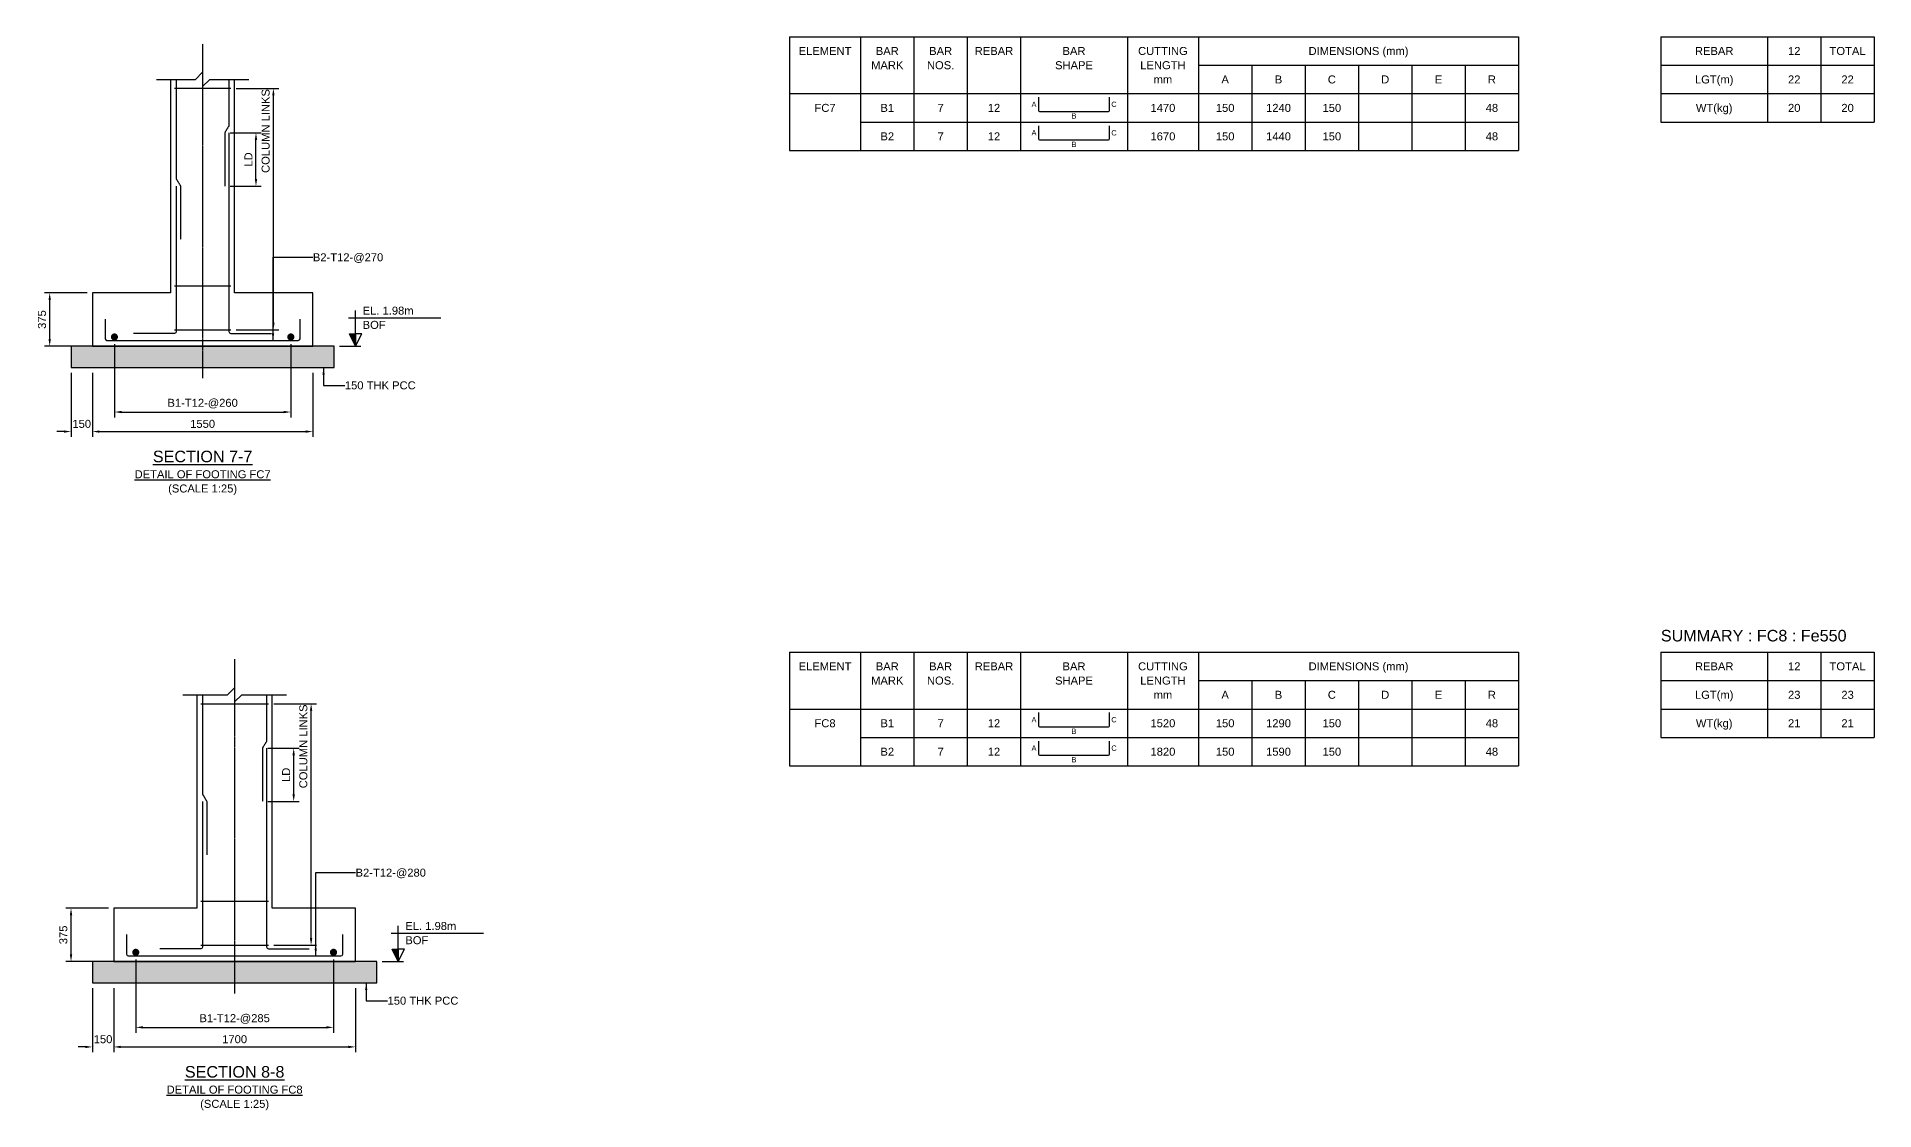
# Model space of a CAD drawing. Header units: inches. Extents: x -816171 to 9366335, y -450961 to 689132.
# Drawn here: x 5646450 to 5698114, y 229734 to 259914 of the extents above; entities that cross this region are included whole.
import ezdxf
from ezdxf.enums import TextEntityAlignment as Align

# ---------------------------------------------------------------- set-up
doc = ezdxf.new("R2010")
doc.units = ezdxf.units.IN
doc.header["$MEASUREMENT"] = 0
doc.linetypes.add('Cline', pattern=[1, 0.625, -0.125, 0.125, -0.125])
doc.linetypes.add('DASHED', pattern=[0.75, 0.5, -0.25])
for name, color, linetype in [('Center Line', 1, 'Continuous'), ('Concrete Line', 2, 'Continuous'), ('Dim', 31, 'Continuous'), ('Labels', 4, 'Continuous'), ('PCC', 5, 'Continuous'), ('Reinforcement', 130, 'Continuous'), ('Schedule Header', 4, 'Continuous'), ('Schedule Line', 60, 'Continuous'), ('Section Mark', 5, 'Continuous'), ('Solid', 25, 'Continuous'), ('Text', 31, 'Continuous')]:
    doc.layers.add(name, color=color, linetype=linetype)
doc.styles.add('SC-BBS1', font='SansSerif')
doc.styles.add('SC-FTG1', font='sanss___.ttf')
doc.styles.add('SC-FTG2', font='SansSerif')
doc.dimstyles.new('RccFooting', dxfattribs={"dimtxt": 225, "dimasz": 200, "dimexe": 150, "dimexo": 150, "dimgap": 100, "dimtad": 1, "dimtoh": 1, "dimdec": 4, "dimlfac": 0.25, "dimzin": 0, "dimdsep": 46, "dimtxsty": 'SC-FTG2', "dimcen": 0.09, "dimclrd": 8, "dimclre": 8, "dimclrt": 31, "dimadec": 0, "dimazin": 0, "dimtfac": 1, "dimtdec": 0, "dimtix": 1, "dimtofl": 0, "dimtmove": 0, "dimatfit": 3, "dimfxl": 1, "dimtolj": 1, "dimtzin": 0, "dimarcsym": 0})

# ---------------------------------------------------------------- blocks, each defined once
blk = doc.blocks.new('*D2410')
at = {"layer": 'DEFPOINTS', "color": 0, "transparency": 16777216}
for p in [(5647414, 250614), (5648014, 250614), (5648014, 248814)]:
    blk.add_point(p, dxfattribs=at)
at = {"layer": 'Dim', "color": 8, "lineweight": -2, "transparency": 16777216}
for p, q in [((5647414, 250464), (5647414, 248664)), ((5648014, 250464), (5648014, 248664)), ((5647214, 248814), (5647014, 248814)), ((5648214, 248814), (5648414, 248814))]:
    blk.add_line(p, q, dxfattribs=at)
at = {"layer": 'Dim', "color": 8, "transparency": 16777216}
for points in [[(5647214, 248847), (5647214, 248781), (5647414, 248814)], [(5648214, 248847), (5648214, 248781), (5648014, 248814)]]:
    blk.add_solid(points, dxfattribs=at)
at = {"layer": 'Dim', "color": 31, "transparency": 16777216, "insert": (5647714, 249030), "char_height": 225, "attachment_point": 5, "style": 'SC-FTG2'}
blk.add_mtext('\\A1;150', dxfattribs=at)
blk = doc.blocks.new('*D2411')
at = {"layer": 'DEFPOINTS', "color": 0, "transparency": 16777216}
for p in [(5648014, 250614), (5654214, 250614), (5654214, 248814)]:
    blk.add_point(p, dxfattribs=at)
at = {"layer": 'Dim', "color": 8, "lineweight": -2, "transparency": 16777216}
for p, q in [((5648014, 250464), (5648014, 248664)), ((5654214, 250464), (5654214, 248664)), ((5648214, 248814), (5654014, 248814))]:
    blk.add_line(p, q, dxfattribs=at)
at = {"layer": 'Dim', "color": 8, "transparency": 16777216}
for points in [[(5648214, 248847), (5648214, 248781), (5648014, 248814)], [(5654014, 248847), (5654014, 248781), (5654214, 248814)]]:
    blk.add_solid(points, dxfattribs=at)
at = {"layer": 'Dim', "color": 31, "transparency": 16777216, "insert": (5651114, 249030), "char_height": 225, "attachment_point": 5, "style": 'SC-FTG2'}
blk.add_mtext('\\A1;1550', dxfattribs=at)
blk = doc.blocks.new('*D2412')
at = {"layer": 'DEFPOINTS', "color": 0, "transparency": 16777216}
for p in [(5646814, 252714), (5648014, 252714), (5648014, 251214)]:
    blk.add_point(p, dxfattribs=at)
at = {"layer": 'Dim', "color": 8, "lineweight": -2, "transparency": 16777216}
for p, q in [((5647864, 252714), (5646664, 252714)), ((5646814, 251414), (5646814, 252514)), ((5647864, 251214), (5646664, 251214))]:
    blk.add_line(p, q, dxfattribs=at)
at = {"layer": 'Dim', "color": 8, "transparency": 16777216}
for points in [[(5646780, 252514), (5646847, 252514), (5646814, 252714)], [(5646780, 251414), (5646847, 251414), (5646814, 251214)]]:
    blk.add_solid(points, dxfattribs=at)
at = {"layer": 'Dim', "color": 31, "transparency": 16777216, "insert": (5646598, 251964), "char_height": 225, "attachment_point": 5, "rotation": 90, "style": 'SC-FTG2'}
blk.add_mtext('\\A1;375', dxfattribs=at)
blk = doc.blocks.new('*D2413')
at = {"layer": 'DEFPOINTS', "color": 0, "transparency": 16777216}
for p in [(5648634, 251424), (5653594, 251424), (5653594, 249364)]:
    blk.add_point(p, dxfattribs=at)
at = {"layer": 'Dim', "color": 8, "lineweight": -2, "transparency": 16777216}
for p, q in [((5648634, 251274), (5648634, 249214)), ((5653594, 251274), (5653594, 249214)), ((5648834, 249364), (5653394, 249364))]:
    blk.add_line(p, q, dxfattribs=at)
at = {"layer": 'Dim', "color": 8, "transparency": 16777216}
for points in [[(5648834, 249397), (5648834, 249331), (5648634, 249364)], [(5653394, 249397), (5653394, 249331), (5653594, 249364)]]:
    blk.add_solid(points, dxfattribs=at)
at = {"layer": 'Dim', "color": 31, "transparency": 16777216, "insert": (5651114, 249600), "char_height": 225, "attachment_point": 5, "style": 'SC-FTG2'}
blk.add_mtext('\\A1;B1-T12-@260', dxfattribs=at)
blk = doc.blocks.new('*D2414')
at = {"layer": 'DEFPOINTS', "color": 0, "transparency": 16777216}
for p in [(5651734, 257214), (5652614, 257214), (5651734, 255714)]:
    blk.add_point(p, dxfattribs=at)
at = {"layer": 'Dim', "color": 8, "lineweight": -2, "transparency": 16777216}
for p, q in [((5651884, 257214), (5652764, 257214)), ((5652614, 255914), (5652614, 257014)), ((5651884, 255714), (5652764, 255714))]:
    blk.add_line(p, q, dxfattribs=at)
at = {"layer": 'Dim', "color": 8, "transparency": 16777216}
for points in [[(5652580, 257014), (5652647, 257014), (5652614, 257214)], [(5652580, 255914), (5652647, 255914), (5652614, 255714)]]:
    blk.add_solid(points, dxfattribs=at)
at = {"layer": 'Dim', "color": 31, "transparency": 16777216, "insert": (5652401, 256464), "char_height": 225, "attachment_point": 5, "rotation": 90, "style": 'SC-FTG2'}
blk.add_mtext('\\A1;LD', dxfattribs=at)
blk = doc.blocks.new('*D2415')
at = {"layer": 'DEFPOINTS', "color": 0, "transparency": 16777216}
for p in [(5651904, 258464), (5653104, 258464), (5651904, 251674)]:
    blk.add_point(p, dxfattribs=at)
at = {"layer": 'Dim', "color": 8, "lineweight": -2, "transparency": 16777216}
for p, q in [((5652054, 258464), (5653254, 258464)), ((5653104, 251874), (5653104, 258264)), ((5652054, 251674), (5653254, 251674))]:
    blk.add_line(p, q, dxfattribs=at)
at = {"layer": 'Dim', "color": 8, "transparency": 16777216}
for points in [[(5653070, 258264), (5653137, 258264), (5653104, 258464)], [(5653070, 251874), (5653137, 251874), (5653104, 251674)]]:
    blk.add_solid(points, dxfattribs=at)
at = {"layer": 'Dim', "color": 31, "transparency": 16777216, "insert": (5652886, 257264), "char_height": 225, "attachment_point": 5, "rotation": 90, "style": 'SC-FTG2'}
blk.add_mtext('\\A1;COLUMN LINKS', dxfattribs=at)
blk = doc.blocks.new('*D2420')
at = {"layer": 'DEFPOINTS', "color": 0, "transparency": 16777216}
for p in [(5648014, 233314), (5648614, 233314), (5648614, 231514)]:
    blk.add_point(p, dxfattribs=at)
at = {"layer": 'Dim', "color": 8, "lineweight": -2, "transparency": 16777216}
for p, q in [((5648014, 233164), (5648014, 231364)), ((5648614, 233164), (5648614, 231364)), ((5647814, 231514), (5647614, 231514)), ((5648814, 231514), (5649014, 231514))]:
    blk.add_line(p, q, dxfattribs=at)
at = {"layer": 'Dim', "color": 8, "transparency": 16777216}
for points in [[(5647814, 231547), (5647814, 231481), (5648014, 231514)], [(5648814, 231547), (5648814, 231481), (5648614, 231514)]]:
    blk.add_solid(points, dxfattribs=at)
at = {"layer": 'Dim', "color": 31, "transparency": 16777216, "insert": (5648314, 231730), "char_height": 225, "attachment_point": 5, "style": 'SC-FTG2'}
blk.add_mtext('\\A1;150', dxfattribs=at)
blk = doc.blocks.new('*D2421')
at = {"layer": 'DEFPOINTS', "color": 0, "transparency": 16777216}
for p in [(5648614, 233314), (5655414, 233314), (5655414, 231514)]:
    blk.add_point(p, dxfattribs=at)
at = {"layer": 'Dim', "color": 8, "lineweight": -2, "transparency": 16777216}
for p, q in [((5648614, 233164), (5648614, 231364)), ((5655414, 233164), (5655414, 231364)), ((5648814, 231514), (5655214, 231514))]:
    blk.add_line(p, q, dxfattribs=at)
at = {"layer": 'Dim', "color": 8, "transparency": 16777216}
for points in [[(5648814, 231547), (5648814, 231481), (5648614, 231514)], [(5655214, 231547), (5655214, 231481), (5655414, 231514)]]:
    blk.add_solid(points, dxfattribs=at)
at = {"layer": 'Dim', "color": 31, "transparency": 16777216, "insert": (5652014, 231730), "char_height": 225, "attachment_point": 5, "style": 'SC-FTG2'}
blk.add_mtext('\\A1;1700', dxfattribs=at)
blk = doc.blocks.new('*D2422')
at = {"layer": 'DEFPOINTS', "color": 0, "transparency": 16777216}
for p in [(5647414, 235414), (5648614, 235414), (5648614, 233914)]:
    blk.add_point(p, dxfattribs=at)
at = {"layer": 'Dim', "color": 8, "lineweight": -2, "transparency": 16777216}
for p, q in [((5648464, 235414), (5647264, 235414)), ((5647414, 234114), (5647414, 235214)), ((5648464, 233914), (5647264, 233914))]:
    blk.add_line(p, q, dxfattribs=at)
at = {"layer": 'Dim', "color": 8, "transparency": 16777216}
for points in [[(5647380, 235214), (5647447, 235214), (5647414, 235414)], [(5647380, 234114), (5647447, 234114), (5647414, 233914)]]:
    blk.add_solid(points, dxfattribs=at)
at = {"layer": 'Dim', "color": 31, "transparency": 16777216, "insert": (5647198, 234664), "char_height": 225, "attachment_point": 5, "rotation": 90, "style": 'SC-FTG2'}
blk.add_mtext('\\A1;375', dxfattribs=at)
blk = doc.blocks.new('*D2423')
at = {"layer": 'DEFPOINTS', "color": 0, "transparency": 16777216}
for p in [(5649234, 234124), (5654794, 234124), (5654794, 232064)]:
    blk.add_point(p, dxfattribs=at)
at = {"layer": 'Dim', "color": 8, "lineweight": -2, "transparency": 16777216}
for p, q in [((5649234, 233974), (5649234, 231914)), ((5654794, 233974), (5654794, 231914)), ((5649434, 232064), (5654594, 232064))]:
    blk.add_line(p, q, dxfattribs=at)
at = {"layer": 'Dim', "color": 8, "transparency": 16777216}
for points in [[(5649434, 232097), (5649434, 232031), (5649234, 232064)], [(5654594, 232097), (5654594, 232031), (5654794, 232064)]]:
    blk.add_solid(points, dxfattribs=at)
at = {"layer": 'Dim', "color": 31, "transparency": 16777216, "insert": (5652014, 232300), "char_height": 225, "attachment_point": 5, "style": 'SC-FTG2'}
blk.add_mtext('\\A1;B1-T12-@285', dxfattribs=at)
blk = doc.blocks.new('*D2424')
at = {"layer": 'DEFPOINTS', "color": 0, "transparency": 16777216}
for p in [(5652794, 239914), (5653674, 239914), (5652794, 238414)]:
    blk.add_point(p, dxfattribs=at)
at = {"layer": 'Dim', "color": 8, "lineweight": -2, "transparency": 16777216}
for p, q in [((5652944, 239914), (5653824, 239914)), ((5653674, 238614), (5653674, 239714)), ((5652944, 238414), (5653824, 238414))]:
    blk.add_line(p, q, dxfattribs=at)
at = {"layer": 'Dim', "color": 8, "transparency": 16777216}
for points in [[(5653640, 239714), (5653707, 239714), (5653674, 239914)], [(5653640, 238614), (5653707, 238614), (5653674, 238414)]]:
    blk.add_solid(points, dxfattribs=at)
at = {"layer": 'Dim', "color": 31, "transparency": 16777216, "insert": (5653461, 239164), "char_height": 225, "attachment_point": 5, "rotation": 90, "style": 'SC-FTG2'}
blk.add_mtext('\\A1;LD', dxfattribs=at)
blk = doc.blocks.new('*D2425')
at = {"layer": 'DEFPOINTS', "color": 0, "transparency": 16777216}
for p in [(5652964, 241164), (5654164, 241164), (5652964, 234374)]:
    blk.add_point(p, dxfattribs=at)
at = {"layer": 'Dim', "color": 8, "lineweight": -2, "transparency": 16777216}
for p, q in [((5653114, 241164), (5654314, 241164)), ((5654164, 234574), (5654164, 240964)), ((5653114, 234374), (5654314, 234374))]:
    blk.add_line(p, q, dxfattribs=at)
at = {"layer": 'Dim', "color": 8, "transparency": 16777216}
for points in [[(5654130, 240964), (5654197, 240964), (5654164, 241164)], [(5654130, 234574), (5654197, 234574), (5654164, 234374)]]:
    blk.add_solid(points, dxfattribs=at)
at = {"layer": 'Dim', "color": 31, "transparency": 16777216, "insert": (5653946, 239964), "char_height": 225, "attachment_point": 5, "rotation": 90, "style": 'SC-FTG2'}
blk.add_mtext('\\A1;COLUMN LINKS', dxfattribs=at)

msp = doc.modelspace()

# ---------------------------------------------------------------- hatches: boundary and pattern name
at = {"layer": 'Solid'}
for points in [[(5647413.62815, 250614.1347), (5654813.62815, 250614.1347), (5654813.62815, 251214.1347), (5647413.62815, 251214.1347)], [(5655413.62815, 251214.1347), (5655238.62815, 251564.1347), (5655413.62815, 251564.1347)], [(5656613.62815, 233914.1347), (5656438.62815, 234264.1347), (5656613.62815, 234264.1347)], [(5648013.62815, 233314.1347), (5656013.62815, 233314.1347), (5656013.62815, 233914.1347), (5648013.62815, 233914.1347)]]:
    msp.add_hatch(color=256, dxfattribs=at).paths.add_polyline_path(points, flags=0)

# ---------------------------------------------------------------- linework, layer by layer
at = {"layer": 'Center Line', "linetype": 'Cline'}
for points in [[(5651113.62815, 259714.1347), (5651113.62815, 250314.1347)], [(5652013.62815, 242414.1347), (5652013.62815, 233014.1347)]]:
    msp.add_lwpolyline(points, dxfattribs=at)
at = {"layer": 'Concrete Line'}
for points in [[(5649813.62815, 258714.1347), (5650913.62815, 258714.1347), (5651113.62815, 258914.1347), (5651113.62815, 258514.1347), (5651313.62815, 258714.1347), (5652413.62815, 258714.1347)], [(5650213.62815, 258714.1347), (5650213.62815, 252714.1347), (5648013.62815, 252714.1347), (5648013.62815, 251214.1347), (5654213.62815, 251214.1347), (5654213.62815, 252714.1347), (5652013.62815, 252714.1347), (5652013.62815, 258714.1347)], [(5650953.62815, 241414.1347), (5650953.62815, 235414.1347), (5648613.62815, 235414.1347), (5648613.62815, 233914.1347), (5655413.62815, 233914.1347), (5655413.62815, 235414.1347), (5653073.62815, 235414.1347), (5653073.62815, 241414.1347)], [(5650553.62815, 241414.1347), (5651813.62815, 241414.1347), (5652013.62815, 241614.1347), (5652013.62815, 241214.1347), (5652213.62815, 241414.1347), (5653473.62815, 241414.1347)]]:
    msp.add_lwpolyline(points, dxfattribs=at)
at = {"layer": 'PCC'}
for points in [[(5647413.62815, 250614.1347), (5654813.62815, 250614.1347), (5654813.62815, 251214.1347), (5647413.62815, 251214.1347), (5647413.62815, 250614.1347)], [(5648013.62815, 233314.1347), (5656013.62815, 233314.1347), (5656013.62815, 233914.1347), (5648013.62815, 233914.1347), (5648013.62815, 233314.1347)]]:
    msp.add_lwpolyline(points, dxfattribs=at)
at = {"layer": 'Reinforcement'}
for points in [[(5650323.62815, 258464.1347), (5651903.62815, 258464.1347)], [(5650323.62815, 252914.1347), (5651903.62815, 252914.1347)], [(5650323.62815, 251674.1347), (5651903.62815, 251674.1347)], [(5651063.62815, 241164.1347), (5652963.62815, 241164.1347)], [(5651063.62815, 235614.1347), (5652963.62815, 235614.1347)], [(5651063.62815, 234374.1347), (5652963.62815, 234374.1347)]]:
    msp.add_lwpolyline(points, dxfattribs=at)
at = {"layer": 'Reinforcement', "linetype": 'DASHED'}
for points in [[(5650373.62815, 258714.1347), (5650373.62815, 255914.1347), (5650493.62815, 255714.1347), (5650493.62815, 254214.1347)], [(5651853.62815, 258714.1347), (5651853.62815, 257414.1347), (5651733.62815, 257214.1347), (5651733.62815, 255714.1347)], [(5651113.62815, 241414.1347), (5651113.62815, 238614.1347), (5651233.62815, 238414.1347), (5651233.62815, 236914.1347)], [(5652913.62815, 241414.1347), (5652913.62815, 240114.1347), (5652793.62815, 239914.1347), (5652793.62815, 238414.1347)]]:
    msp.add_lwpolyline(points, dxfattribs=at)
at = {"layer": 'Reinforcement'}
for points in [[(5674613.62815, 258214.1347), (5674613.62815, 257864.1347, 0.5), (5674663.62815, 257814.1347), (5676563.62815, 257814.1347, 0.5), (5676613.62815, 257864.1347), (5676613.62815, 258214.1347)], [(5674613.62815, 257414.1347), (5674613.62815, 257064.1347, 0.5), (5674663.62815, 257014.1347), (5676563.62815, 257014.1347, 0.5), (5676613.62815, 257064.1347), (5676613.62815, 257414.1347)], [(5651853.62815, 257214.1347), (5651853.62815, 251624.1347, 0.4), (5651903.62815, 251574.1347), (5653053.62815, 251574.1347, 0.4), (5653053.62815, 251574.1347), (5653053.62815, 251574.1347)], [(5650373.62815, 255714.1347), (5650373.62815, 251624.1347, -0.4), (5650323.62815, 251574.1347), (5649173.62815, 251574.1347, 0.4), (5649173.62815, 251574.1347), (5649173.62815, 251574.1347)], [(5648373.62815, 251974.1347), (5648373.62815, 251424.1347, 0.4), (5648423.62815, 251374.1347), (5653803.62815, 251374.1347, 0.4), (5653853.62815, 251424.1347), (5653853.62815, 251974.1347)], [(5674613.62815, 240914.1347), (5674613.62815, 240564.1347, 0.5), (5674663.62815, 240514.1347), (5676563.62815, 240514.1347, 0.5), (5676613.62815, 240564.1347), (5676613.62815, 240914.1347)], [(5652913.62815, 239914.1347), (5652913.62815, 234324.1347, 0.4), (5652963.62815, 234274.1347), (5654113.62815, 234274.1347, 0.4), (5654113.62815, 234274.1347), (5654113.62815, 234274.1347)], [(5674613.62815, 240114.1347), (5674613.62815, 239764.1347, 0.5), (5674663.62815, 239714.1347), (5676563.62815, 239714.1347, 0.5), (5676613.62815, 239764.1347), (5676613.62815, 240114.1347)], [(5651113.62815, 238414.1347), (5651113.62815, 234324.1347, -0.4), (5651063.62815, 234274.1347), (5649913.62815, 234274.1347, 0.4), (5649913.62815, 234274.1347), (5649913.62815, 234274.1347)], [(5648973.62815, 234674.1347), (5648973.62815, 234124.1347, 0.4), (5649023.62815, 234074.1347), (5655003.62815, 234074.1347, 0.4), (5655053.62815, 234124.1347), (5655053.62815, 234674.1347)]]:
    msp.add_lwpolyline(points, format="xyb", dxfattribs=at)
at = {"layer": 'Reinforcement', "const_width": 100}
for points in [[(5648583.62815, 251474.1347, 1), (5648683.62815, 251474.1347, 1)], [(5653543.62815, 251474.1347, 1), (5653643.62815, 251474.1347, 1)], [(5649183.62815, 234174.1347, 1), (5649283.62815, 234174.1347, 1)], [(5654743.62815, 234174.1347, 1), (5654843.62815, 234174.1347, 1)]]:
    msp.add_lwpolyline(points, format="xyb", close=True, dxfattribs=at)
at = {"layer": 'Schedule Line'}
for p, q in [((5667613.62815, 259914.1347), (5688113.62815, 259914.1347)), ((5667613.62815, 259914.1347), (5667613.62815, 256714.1347)), ((5669613.62815, 259914.1347), (5669613.62815, 256714.1347)), ((5671113.62815, 259914.1347), (5671113.62815, 256714.1347)), ((5672613.62815, 259914.1347), (5672613.62815, 256714.1347)), ((5674113.62815, 259914.1347), (5674113.62815, 256714.1347)), ((5677113.62815, 259914.1347), (5677113.62815, 256714.1347)), ((5679113.62815, 259914.1347), (5679113.62815, 256714.1347)), ((5688113.62815, 259914.1347), (5688113.62815, 256714.1347)), ((5692113.62815, 259914.1347), (5698113.62815, 259914.1347)), ((5692113.62815, 259914.1347), (5692113.62815, 257514.1347)), ((5695113.62815, 259914.1347), (5695113.62815, 257514.1347)), ((5696613.62815, 259914.1347), (5696613.62815, 257514.1347)), ((5698113.62815, 259914.1347), (5698113.62815, 257514.1347)), ((5679113.62815, 259114.1347), (5688113.62815, 259114.1347)), ((5680613.62815, 259114.1347), (5680613.62815, 256714.1347)), ((5682113.62815, 259114.1347), (5682113.62815, 256714.1347)), ((5683613.62815, 259114.1347), (5683613.62815, 256714.1347)), ((5685113.62815, 259114.1347), (5685113.62815, 256714.1347)), ((5686613.62815, 259114.1347), (5686613.62815, 256714.1347)), ((5692113.62815, 259114.1347), (5698113.62815, 259114.1347)), ((5667613.62815, 258314.1347), (5688113.62815, 258314.1347)), ((5692113.62815, 258314.1347), (5698113.62815, 258314.1347)), ((5669613.62815, 257514.1347), (5688113.62815, 257514.1347)), ((5692113.62815, 257514.1347), (5698113.62815, 257514.1347)), ((5667613.62815, 256714.1347), (5688113.62815, 256714.1347)), ((5669613.62815, 256714.1347), (5688113.62815, 256714.1347)), ((5667613.62815, 242614.1347), (5688113.62815, 242614.1347)), ((5667613.62815, 242614.1347), (5667613.62815, 239414.1347)), ((5669613.62815, 242614.1347), (5669613.62815, 239414.1347)), ((5671113.62815, 242614.1347), (5671113.62815, 239414.1347)), ((5672613.62815, 242614.1347), (5672613.62815, 239414.1347)), ((5674113.62815, 242614.1347), (5674113.62815, 239414.1347)), ((5677113.62815, 242614.1347), (5677113.62815, 239414.1347)), ((5679113.62815, 242614.1347), (5679113.62815, 239414.1347)), ((5688113.62815, 242614.1347), (5688113.62815, 239414.1347)), ((5692113.62815, 242614.1347), (5698113.62815, 242614.1347)), ((5692113.62815, 242614.1347), (5692113.62815, 240214.1347)), ((5695113.62815, 242614.1347), (5695113.62815, 240214.1347)), ((5696613.62815, 242614.1347), (5696613.62815, 240214.1347)), ((5698113.62815, 242614.1347), (5698113.62815, 240214.1347)), ((5679113.62815, 241814.1347), (5688113.62815, 241814.1347)), ((5680613.62815, 241814.1347), (5680613.62815, 239414.1347)), ((5682113.62815, 241814.1347), (5682113.62815, 239414.1347)), ((5683613.62815, 241814.1347), (5683613.62815, 239414.1347)), ((5685113.62815, 241814.1347), (5685113.62815, 239414.1347)), ((5686613.62815, 241814.1347), (5686613.62815, 239414.1347)), ((5692113.62815, 241814.1347), (5698113.62815, 241814.1347)), ((5667613.62815, 241014.1347), (5688113.62815, 241014.1347)), ((5692113.62815, 241014.1347), (5698113.62815, 241014.1347)), ((5669613.62815, 240214.1347), (5688113.62815, 240214.1347)), ((5692113.62815, 240214.1347), (5698113.62815, 240214.1347)), ((5667613.62815, 239414.1347), (5688113.62815, 239414.1347)), ((5669613.62815, 239414.1347), (5688113.62815, 239414.1347))]:
    msp.add_line(p, q, dxfattribs=at)
at = {"layer": 'Section Mark'}
for p, q in [((5654963.62815, 251214.1347), (5655563.62815, 251214.1347)), ((5656163.62815, 233914.1347), (5656763.62815, 233914.1347))]:
    msp.add_line(p, q, dxfattribs=at)
for points in [[(5655413.62815, 251214.1347), (5655413.62815, 252214.1347)], [(5655213.62815, 252014.1347), (5657813.62815, 252014.1347)], [(5655413.62815, 251214.1347), (5655238.62815, 251564.1347), (5655413.62815, 251564.1347), (5655413.62815, 251214.1347)], [(5655413.62815, 251214.1347), (5655588.62815, 251564.1347), (5655413.62815, 251564.1347), (5655413.62815, 251214.1347)], [(5656413.62815, 234714.1347), (5659013.62815, 234714.1347)], [(5656613.62815, 233914.1347), (5656613.62815, 234914.1347)], [(5656613.62815, 233914.1347), (5656438.62815, 234264.1347), (5656613.62815, 234264.1347), (5656613.62815, 233914.1347)], [(5656613.62815, 233914.1347), (5656788.62815, 234264.1347), (5656613.62815, 234264.1347), (5656613.62815, 233914.1347)]]:
    msp.add_lwpolyline(points, dxfattribs=at)

# ---------------------------------------------------------------- texts
at = {"layer": 'Dim', "style": 'SC-BBS1'}
for s, p in [('A', (5674488.62815, 258014.1347)), ('C', (5676738.62815, 258014.1347)), ('A', (5674488.62815, 257214.1347)), ('B', (5675613.62815, 257689.1347)), ('C', (5676738.62815, 257214.1347)), ('B', (5675613.62815, 256889.1347)), ('A', (5674488.62815, 240714.1347)), ('C', (5676738.62815, 240714.1347)), ('B', (5675613.62815, 240389.1347)), ('A', (5674488.62815, 239914.1347)), ('C', (5676738.62815, 239914.1347)), ('B', (5675613.62815, 239589.1347))]:
    msp.add_text(s, height=150, dxfattribs=at).set_placement(p, align=Align.MIDDLE_CENTER)
at = {"layer": 'Dim', "style": 'SC-FTG2'}
for s, p in [('B2-T12-@270', (5654213.62815, 253714.1347)), ('150 THK PCC', (5655113.62815, 250114.1347)), ('B2-T12-@280', (5655413.62815, 236414.1347)), ('150 THK PCC', (5656313.62815, 232814.1347))]:
    msp.add_text(s, height=225, dxfattribs=at).set_placement(p, align=Align.MIDDLE_LEFT)
at = {"layer": 'Labels', "style": 'SC-FTG1'}
for s, p in [('%%USECTION 7-7', (5651113.62815, 248114.1347)), ('%%USECTION 8-8', (5652013.62815, 230814.1347))]:
    msp.add_text(s, height=325, dxfattribs=at).set_placement(p, align=Align.MIDDLE_CENTER)
at = {"layer": 'Schedule Header', "style": 'SC-BBS1'}
for s, p in [('ELEMENT', (5668613.62815, 259514.1347)), ('BAR', (5670363.62815, 259514.1347)), ('BAR', (5671863.62815, 259514.1347)), ('REBAR', (5673363.62815, 259514.1347)), ('BAR', (5675613.62815, 259514.1347)), ('CUTTING', (5678113.62815, 259514.1347)), ('DIMENSIONS (mm)', (5683613.62815, 259514.1347)), ('REBAR', (5693613.62815, 259514.1347)), ('12', (5695863.62815, 259514.1347)), ('TOTAL', (5697363.62815, 259514.1347)), ('MARK', (5670363.62815, 259114.1347)), ('NOS.', (5671863.62815, 259114.1347)), ('SHAPE', (5675613.62815, 259114.1347)), ('LENGTH', (5678113.62815, 259114.1347)), ('LGT(m)', (5693613.62815, 258714.1347)), ('mm', (5678113.62815, 258714.1347)), ('A', (5679863.62815, 258714.1347)), ('B', (5681363.62815, 258714.1347)), ('C', (5682863.62815, 258714.1347)), ('D', (5684363.62815, 258714.1347)), ('E', (5685863.62815, 258714.1347)), ('R', (5687363.62815, 258714.1347)), ('WT(kg)', (5693613.62815, 257914.1347)), ('ELEMENT', (5668613.62815, 242214.1347)), ('BAR', (5670363.62815, 242214.1347)), ('BAR', (5671863.62815, 242214.1347)), ('REBAR', (5673363.62815, 242214.1347)), ('BAR', (5675613.62815, 242214.1347)), ('CUTTING', (5678113.62815, 242214.1347)), ('DIMENSIONS (mm)', (5683613.62815, 242214.1347)), ('REBAR', (5693613.62815, 242214.1347)), ('12', (5695863.62815, 242214.1347)), ('TOTAL', (5697363.62815, 242214.1347)), ('MARK', (5670363.62815, 241814.1347)), ('NOS.', (5671863.62815, 241814.1347)), ('SHAPE', (5675613.62815, 241814.1347)), ('LENGTH', (5678113.62815, 241814.1347)), ('mm', (5678113.62815, 241414.1347)), ('A', (5679863.62815, 241414.1347)), ('B', (5681363.62815, 241414.1347)), ('C', (5682863.62815, 241414.1347)), ('D', (5684363.62815, 241414.1347)), ('E', (5685863.62815, 241414.1347)), ('R', (5687363.62815, 241414.1347)), ('LGT(m)', (5693613.62815, 241414.1347)), ('WT(kg)', (5693613.62815, 240614.1347))]:
    msp.add_text(s, height=225, dxfattribs=at).set_placement(p, align=Align.MIDDLE_CENTER)
msp.add_text('SUMMARY : FC8 : Fe550', height=325, dxfattribs=at).set_placement((5692113.62815, 242914.1347))
at = {"layer": 'Text'}
for s, style, p in [('22', 'SC-BBS1', (5695863.62815, 258714.1347)), ('22', 'SC-BBS1', (5697363.62815, 258714.1347)), ('FC7', 'SC-BBS1', (5668613.62815, 257914.1347)), ('B1', 'SC-BBS1', (5670363.62815, 257914.1347)), ('7', 'SC-BBS1', (5671863.62815, 257914.1347)), ('12', 'SC-BBS1', (5673363.62815, 257914.1347)), ('1470', 'SC-BBS1', (5678113.62815, 257914.1347)), ('150', 'SC-BBS1', (5679863.62815, 257914.1347)), ('1240', 'SC-BBS1', (5681363.62815, 257914.1347)), ('150', 'SC-BBS1', (5682863.62815, 257914.1347)), ('48', 'SC-BBS1', (5687363.62815, 257914.1347)), ('20', 'SC-BBS1', (5695863.62815, 257914.1347)), ('20', 'SC-BBS1', (5697363.62815, 257914.1347)), ('B2', 'SC-BBS1', (5670363.62815, 257114.1347)), ('7', 'SC-BBS1', (5671863.62815, 257114.1347)), ('12', 'SC-BBS1', (5673363.62815, 257114.1347)), ('1670', 'SC-BBS1', (5678113.62815, 257114.1347)), ('150', 'SC-BBS1', (5679863.62815, 257114.1347)), ('1440', 'SC-BBS1', (5681363.62815, 257114.1347)), ('150', 'SC-BBS1', (5682863.62815, 257114.1347)), ('48', 'SC-BBS1', (5687363.62815, 257114.1347)), ('%%UDETAIL OF FOOTING FC7', 'SC-FTG1', (5651113.62815, 247614.1347)), ('(SCALE 1:25)', 'SC-FTG1', (5651113.62815, 247214.1347)), ('23', 'SC-BBS1', (5695863.62815, 241414.1347)), ('23', 'SC-BBS1', (5697363.62815, 241414.1347)), ('FC8', 'SC-BBS1', (5668613.62815, 240614.1347)), ('B1', 'SC-BBS1', (5670363.62815, 240614.1347)), ('7', 'SC-BBS1', (5671863.62815, 240614.1347)), ('12', 'SC-BBS1', (5673363.62815, 240614.1347)), ('1520', 'SC-BBS1', (5678113.62815, 240614.1347)), ('150', 'SC-BBS1', (5679863.62815, 240614.1347)), ('1290', 'SC-BBS1', (5681363.62815, 240614.1347)), ('150', 'SC-BBS1', (5682863.62815, 240614.1347)), ('48', 'SC-BBS1', (5687363.62815, 240614.1347)), ('21', 'SC-BBS1', (5695863.62815, 240614.1347)), ('21', 'SC-BBS1', (5697363.62815, 240614.1347)), ('B2', 'SC-BBS1', (5670363.62815, 239814.1347)), ('7', 'SC-BBS1', (5671863.62815, 239814.1347)), ('12', 'SC-BBS1', (5673363.62815, 239814.1347)), ('1820', 'SC-BBS1', (5678113.62815, 239814.1347)), ('150', 'SC-BBS1', (5679863.62815, 239814.1347)), ('1590', 'SC-BBS1', (5681363.62815, 239814.1347)), ('150', 'SC-BBS1', (5682863.62815, 239814.1347)), ('48', 'SC-BBS1', (5687363.62815, 239814.1347)), ('%%UDETAIL OF FOOTING FC8', 'SC-FTG1', (5652013.62815, 230314.1347)), ('(SCALE 1:25)', 'SC-FTG1', (5652013.62815, 229914.1347))]:
    msp.add_text(s, height=225, dxfattribs=dict(at, style=style)).set_placement(p, align=Align.MIDDLE_CENTER)
at = {"layer": 'Text', "style": 'SC-FTG2'}
for s, p in [('EL. 1.98m', (5655613.62815, 252214.1347)), ('BOF', (5655613.62815, 251814.1347)), ('EL. 1.98m', (5656813.62815, 234914.1347)), ('BOF', (5656813.62815, 234514.1347))]:
    msp.add_text(s, height=225, dxfattribs=at).set_placement(p, align=Align.MIDDLE_LEFT)

# ---------------------------------------------------------------- dimensions: what is measured, and where the dimension line sits
at = {"layer": 'Dim'}
for base, p1, p2, text, picture, middle in [((5653103.62815, 258464.1347), (5651903.62815, 251674.1347), (5651903.62815, 258464.1347), 'COLUMN LINKS', '*D2415', (5653103.62815, 257264.1347)), ((5652613.62815, 257214.1347), (5651733.62815, 255714.1347), (5651733.62815, 257214.1347), 'LD', '*D2414', (5652613.62815, 256464.1347)), ((5654163.62815, 241164.1347), (5652963.62815, 234374.1347), (5652963.62815, 241164.1347), 'COLUMN LINKS', '*D2425', (5654163.62815, 239964.1347)), ((5653673.62815, 239914.1347), (5652793.62815, 238414.1347), (5652793.62815, 239914.1347), 'LD', '*D2424', (5653673.62815, 239164.1347))]:
    dim = msp.add_linear_dim(base=base, p1=p1, p2=p2, angle=90, text=text, dimstyle='RccFooting', override={"dimjust": 0}, dxfattribs=at)
    dim.commit()
    dim.dimension.update_dxf_attribs({"geometry": picture, "text_midpoint": middle, "dimtype": 161})
for p1, p2, distance, text, picture, middle in [((5648013.62815, 251214.1347), (5648013.62815, 252714.1347), 1200, '375', '*D2412', (5646597.57877, 251964.1347)), ((5648633.62815, 251424.1347), (5653593.62815, 251424.1347), -2060, 'B1-T12-@260', '*D2413', (5651113.62815, 249600.09149)), ((5647413.62815, 250614.1347), (5648013.62815, 250614.1347), -1800, '150', '*D2410', (5647713.62815, 249030.02976)), ((5648013.62815, 250614.1347), (5654213.62815, 250614.1347), -1800, '1550', '*D2411', (5651113.62815, 249030.02976)), ((5648613.62815, 233914.1347), (5648613.62815, 235414.1347), 1200, '375', '*D2422', (5647197.57877, 234664.1347)), ((5649233.62815, 234124.1347), (5654793.62815, 234124.1347), -2060, 'B1-T12-@285', '*D2423', (5652013.62815, 232300.09149)), ((5648013.62815, 233314.1347), (5648613.62815, 233314.1347), -1800, '150', '*D2420', (5648313.62815, 231730.02976)), ((5648613.62815, 233314.1347), (5655413.62815, 233314.1347), -1800, '1700', '*D2421', (5652013.62815, 231730.02976))]:
    dim = msp.add_aligned_dim(p1=p1, p2=p2, distance=distance, text=text, dimstyle='RccFooting', dxfattribs=at)
    dim.commit()
    dim.dimension.update_dxf_attribs({"geometry": picture, "text_midpoint": middle})

# ---------------------------------------------------------------- leaders
at = {"layer": 'Dim', "color": 8}
for points in [[(5653093.62815, 251374.1347), (5653093.62815, 253714.1347), (5654213.62815, 253714.1347)], [(5654513.62815, 250614.1347), (5654513.62815, 250114.1347), (5655113.62815, 250114.1347)], [(5654293.62815, 234074.1347), (5654293.62815, 236414.1347), (5655413.62815, 236414.1347)], [(5655713.62815, 233314.1347), (5655713.62815, 232814.1347), (5656313.62815, 232814.1347)]]:
    msp.add_leader(points, dimstyle='RccFooting', dxfattribs=at)

doc.saveas('drawing.dxf')
